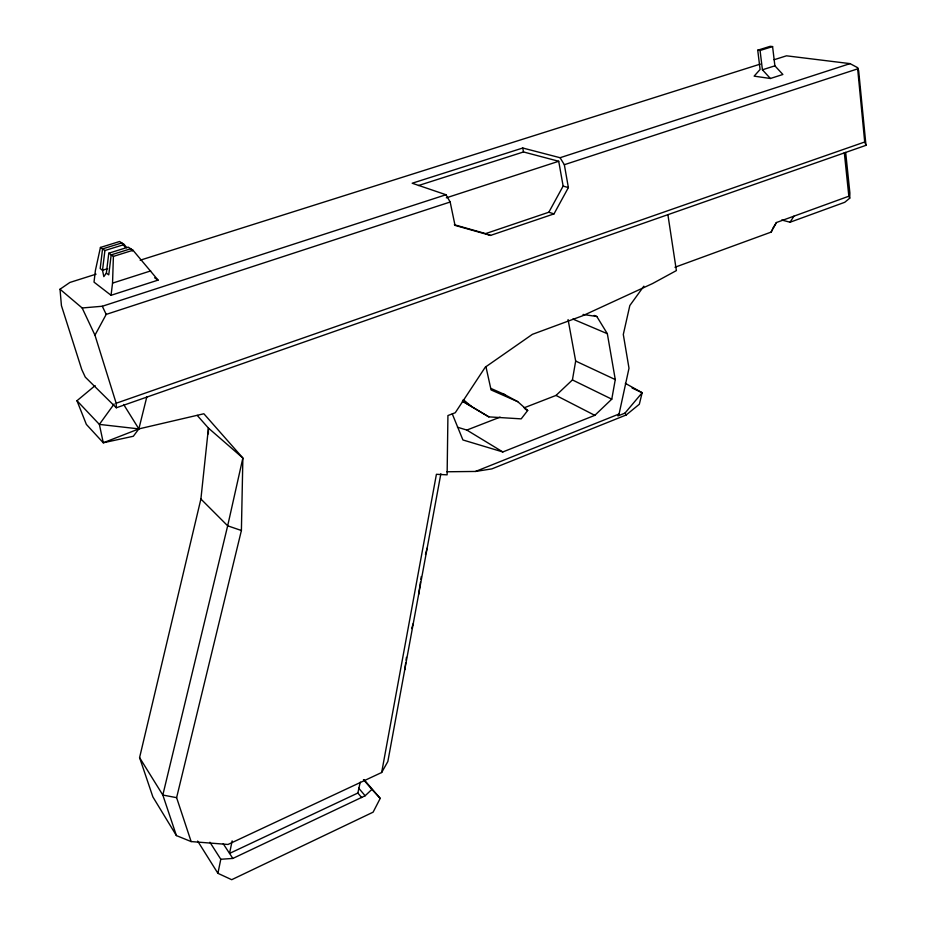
<?xml version="1.0" encoding="UTF-8"?>
<svg xmlns="http://www.w3.org/2000/svg" width="926" height="926" viewBox="0 0 926 926"><rect width="100%" height="100%" fill="white"/><g stroke="black" fill="none" stroke-linecap="round" stroke-linejoin="round"><path stroke-width="1.39" d="M208.362 433.843L208.443 428.101L197.192 415.38M440.857 473.765L387.844 761.531L381.662 772.504L227.993 844.466L191.138 841.572L176.611 797.668L241.397 530.505L242.867 458.011L203.87 413.76L138.854 428.9L103.284 442.778L86.349 424.386L76.974 400.726L95.135 385.61M96.061 274.165L69.878 282.453L60.016 289.225L61.429 305.626L81.754 369.532L85.273 377.113L116.317 407.787L865.984 145.324L864.71 142.002L857.545 67.621L850.056 63.628L786.498 55.815L774.09 59.739M781.706 220.018L790.063 222.228L844.755 202.285L849.732 198.187L849.883 192.978L845.669 152.373M111.051 295.29L112.544 283.113L113.4 256.398L108.782 253.203L106.363 273.101L103.828 276.619L102.52 270.276L104.904 250.529L100.436 247.45L95.424 270.346L94.012 282.129L111.051 295.29L158.068 280.115L132.997 250.251L128.216 247.138L108.782 253.203M176.403 835.588L152.883 796.916L139.583 757.618L200.896 499.01L208.443 428.101L242.867 458.011L227.669 525.806L162.826 795.04L176.403 835.588L191.138 841.572M404.766 669.718L405.704 662.854M406.074 660.111L406.445 657.367M418.621 594.504L420.473 582.06M420.879 579.294L421.295 576.528M524.07 407.834L556.017 395.425L572.418 379.938L575.671 361.059L568.078 319.574M452.293 413.934L462.919 439.966L502.83 451.957L594.805 415.346L611.773 399.164L615.281 379.579L607.34 333.707L596.83 316.507L594.191 315.419M381.662 772.504L436.412 474.297L447.119 474.841L447.929 415.543L455.256 412.741L485.27 367.182L532.381 334.344L582.662 315.766L652.541 283.564L676.385 270.589L667.901 214.728M364.184 779.831L380.216 798.386L373.109 812.171L231.697 879.7L217.911 873.322L220.793 859.259L209.901 842.232M232.137 840.877L229.555 853.413L357.853 793.026L360.237 782.157M625.328 383.341L642.158 392.728L624.981 413.112L617.955 415.924L619.066 414.003L628.997 368.235L623.302 334.471L629.83 305.534L643.848 286.18M146.852 396.745L138.854 428.9L133.332 436.25L103.284 442.778L99.371 424.397L76.974 400.726M425.474 554.454L427.164 548.099M411.653 628.534L413.262 623.545M674.961 267.255L771.161 232.09L772.168 229.741M116.317 407.787L116.178 403.238L94.961 335.177L106.201 314.4L450.163 202.018L455.025 225.377L490.537 235.412L554.003 213.894L568.379 187.596L564.339 164.712L560.08 157.721L522.762 148.01L412.186 183.232L445.985 194.738L450.163 202.018M454.342 224.752L485.641 233.607L548.84 212.228L563.135 186.08L558.714 161.274L523.503 151.957L418.517 185.524M771.161 232.09L776.416 222.529L848.841 196.219L844.304 152.605M772.666 228.56L776.416 222.529M790.063 222.228L793.895 216.186M114.153 403.956L99.371 424.397L138.854 428.9L123.644 404.477M490.687 388.341L503.894 394.163L517.75 401.676L527.693 410.473L521.199 418.865L488.847 416.874L462.41 401.213M220.793 859.259L232.831 858.437L365.145 795.758L371.893 789.403L363.455 779.634M446.945 471.774L475.536 471.45L491.868 468.88L626.196 414.975L639.334 404.245L642.158 392.728L632.088 388.017M475.536 471.45L619.066 414.003M457.456 427.21L466.831 430.069L500.109 417.14M116.178 403.238L864.71 142.002M446.332 197.828L558.714 161.274M564.339 164.712L857.511 68.918M60.016 289.225L82.159 307.976L102.311 306.251L445.985 194.738M560.08 157.721L850.056 63.628M112.544 283.113L150.683 270.913M770.397 78.49L782.875 74.474L774.888 65.839L772.585 46.578L770.235 46.3L757.734 50.201L760.096 69.485L754.123 76.14L770.397 78.49L762.422 69.797L760.061 50.49L757.734 50.201M762.422 69.797L774.888 65.839M140.162 260.218L760.304 64.091M107.601 268.667L102.52 270.276L100.182 268.563L102.554 248.909L121.781 242.936L125.23 247.219M760.061 50.49L772.585 46.578M113.4 256.398L132.997 250.251M104.904 250.529L124.211 244.522L126.816 247.751M100.436 247.45L119.593 241.501L124.211 244.522M583.044 314.458L596.83 316.507M176.611 797.668L162.826 795.04L139.583 757.618M563.135 186.08L568.379 187.596M548.84 212.228L554.003 213.894M241.397 530.505L227.669 525.806L200.896 499.01M485.641 233.607L490.537 235.412M572.87 319.065L607.34 333.707M517.75 401.676L491.069 389.927L485.907 366.534M575.671 361.059L615.281 379.579M572.418 379.938L611.773 399.164M556.017 395.425L594.805 415.346M525.158 409.095L527.693 410.473M462.537 401.143L488.847 416.874M466.831 430.069L502.83 451.957M154.619 277.777L158.068 280.115M106.363 273.101L108.747 274.86L111.189 254.87L130.716 248.77L132.464 250.946M463.231 399.615L471.021 406.039M503.894 394.163L505.874 395.9M371.893 789.403L380.216 798.386M358.64 788.095L365.145 795.758M357.853 793.026L361.684 797.575M223.224 843.736L232.831 858.437M624.981 413.112L626.196 414.975M197.666 841.063L217.911 873.322M102.311 306.251L106.201 314.4M82.159 307.976L94.961 335.177M848.841 196.219L849.732 198.187M857.545 67.621L858.668 70.804L865.984 145.324M522.762 148.01L523.503 151.957"/></g></svg>
